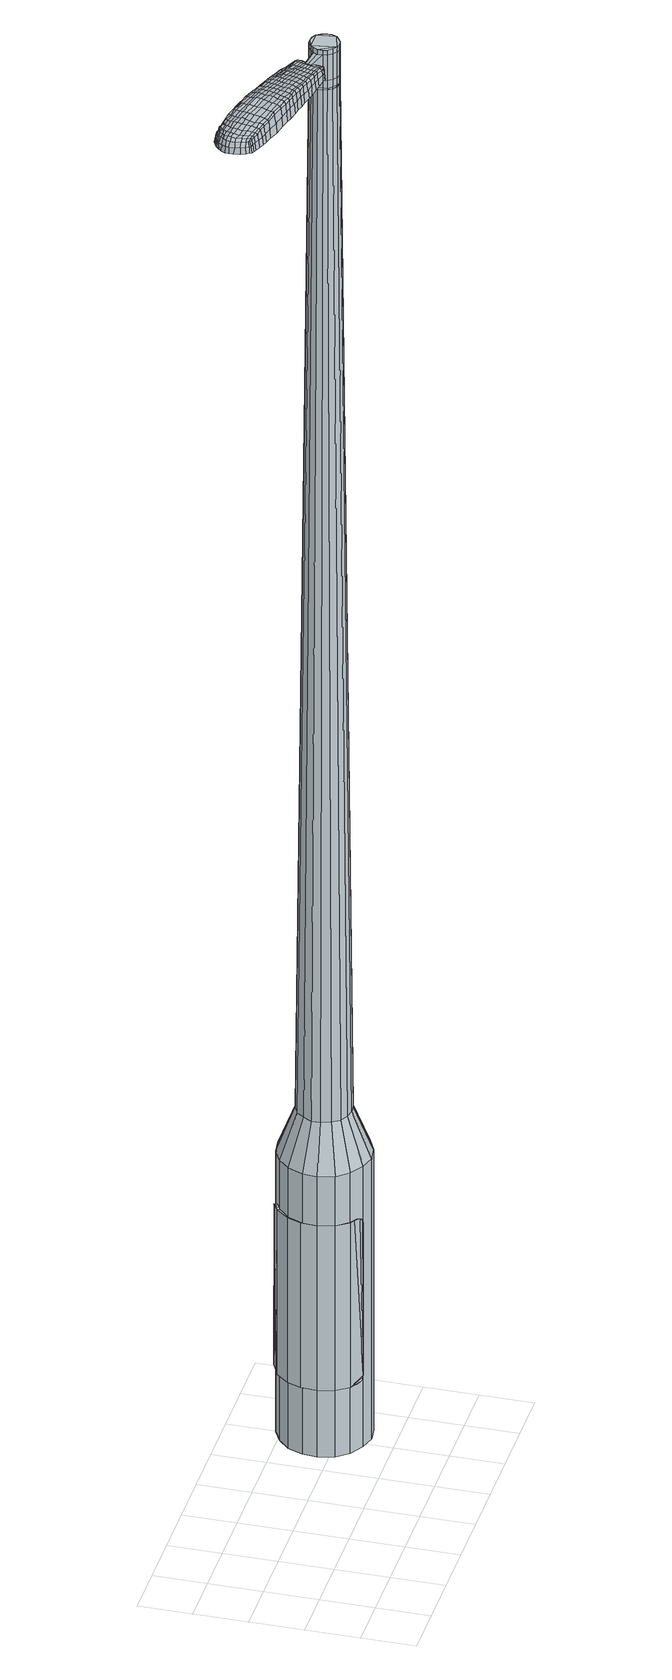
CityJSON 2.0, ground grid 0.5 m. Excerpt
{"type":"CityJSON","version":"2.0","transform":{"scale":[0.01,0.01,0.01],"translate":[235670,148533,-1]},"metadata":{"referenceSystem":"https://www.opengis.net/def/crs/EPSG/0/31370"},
"CityObjects":{
"object1":{"type":"GenericCityObject","attributes":{"cluster":134,"mean_distance_to_centroid":0.165,"new_centroid_x":235672.64,"new_centroid_y":148534.16,"mean_distance_to_camera":7.75,"H1":13.46,"H2":13.16,"Z_final":110.75,"cluster2":-1,"proj_x":235673.6,"proj_y":148529.97,"id_line":62572,"bearing_l":77.05,"distance":4.3,"orientation":"left","G_obj":167.05},"geometry":[{"type":"MultiSurface","lod":"2","boundaries":[[[0,1,2,3]],[[1,4,5,2]],[[4,6,7,5]],[[6,8,9,7]],[[8,10,11,9]],[[10,12,13,11]],[[12,14,15,13]],[[14,16,17,15]],[[16,18,19,17]],[[18,20,21,19]],[[20,22,23,21]],[[22,24,25,23]],[[24,26,27,25]],[[26,28,29,27]],[[28,30,31,29]],[[30,32,33,31]],[[32,34,35,33]],[[34,0,3,35]],[[36,37,38,39]],[[38,40,41,42]],[[41,43,42]],[[42,44,45,46]],[[45,47,46]],[[46,48,49,50]],[[49,51,50]],[[42,46,50,38]],[[50,52,39,38]],[[53,36,39]],[[2,5,7,35]],[[7,9,11,15]],[[11,13,15]],[[15,17,19,23]],[[19,21,23]],[[23,25,27,31]],[[27,29,31]],[[15,23,31,7]],[[31,33,35,7]],[[3,2,35]],[[1,0,54,55]],[[0,34,56,54]],[[34,32,57,56]],[[32,30,58,57]],[[30,28,59,58]],[[28,26,60,59]],[[26,24,61,60]],[[24,22,62,61]],[[22,20,63,62]],[[20,18,64,63]],[[18,16,65,64]],[[16,14,66,65]],[[14,12,67,66]],[[12,10,68,67]],[[10,8,69,68]],[[8,6,70,69]],[[6,4,71,70]],[[4,1,55,71]],[[55,54,72,73]],[[54,56,74,72]],[[56,57,75,74]],[[57,58,76,75]],[[58,59,77,76]],[[59,60,78,77]],[[60,61,79,78]],[[61,62,80,79]],[[62,63,81,80]],[[63,64,82,81]],[[64,65,83,82]],[[65,66,84,83]],[[66,67,85,84]],[[67,68,86,85]],[[68,69,87,86]],[[69,70,88,87]],[[70,71,89,88]],[[71,55,73,89]],[[72,90,91,73]],[[74,92,90,72]],[[93,94,92,74]],[[76,95,94,93]],[[96,97,95,76]],[[98,99,97,96]],[[79,100,99,98]],[[80,101,100,79]],[[102,103,101,80]],[[82,104,103,102]],[[83,105,104,82]],[[106,107,105,83]],[[108,109,107,106]],[[86,110,109,108]],[[87,111,110,86]],[[112,113,111,87]],[[89,114,113,112]],[[73,91,114,89]],[[115,116,117,118]],[[119,115,118,120]],[[121,119,120,122]],[[123,121,122,124]],[[125,123,124,126]],[[127,125,126,128]],[[129,127,128,130]],[[131,129,130,132]],[[133,131,132,134]],[[135,133,134,136]],[[137,135,136,138]],[[139,137,138,140]],[[141,139,140,142]],[[143,141,142,144]],[[145,143,144,146]],[[147,145,146,148]],[[75,93,74]],[[75,76,93]],[[77,96,76]],[[77,78,98,96]],[[78,79,98]],[[81,102,80]],[[81,82,102]],[[84,106,83]],[[84,85,108,106]],[[85,86,108]],[[88,112,87]],[[88,89,112]],[[149,113,114]],[[149,111,113]],[[150,109,110]],[[150,151,107,109]],[[151,105,107]],[[152,103,104]],[[152,101,103]],[[153,99,100]],[[153,154,97,99]],[[154,95,97]],[[155,94,95]],[[155,92,94]],[[39,52,147,156]],[[91,90,157,148]],[[53,39,156,116]],[[90,92,117,157]],[[36,53,116,115]],[[92,155,118,117]],[[37,36,115,119]],[[155,95,120,118]],[[38,37,119,121]],[[95,154,122,120]],[[40,38,121,123]],[[154,153,124,122]],[[41,40,123,125]],[[153,100,126,124]],[[43,41,125,127]],[[100,101,128,126]],[[42,43,127,129]],[[101,152,130,128]],[[44,42,129,131]],[[152,104,132,130]],[[45,44,131,133]],[[104,105,134,132]],[[47,45,133,135]],[[105,151,136,134]],[[46,47,135,137]],[[151,150,138,136]],[[48,46,137,139]],[[150,110,140,138]],[[49,48,139,141]],[[110,111,142,140]],[[51,49,141,143]],[[111,149,144,142]],[[50,51,143,145]],[[149,114,146,144]],[[52,50,145,147]],[[114,91,148,146]],[[147,148,158,159]],[[148,157,160,158]],[[157,117,161,160]],[[117,116,162,161]],[[116,156,163,162]],[[156,147,159,163]],[[164,165,166,167]],[[168,164,167,169]],[[164,168,170,171]],[[165,164,171,172]],[[173,174,175,176]],[[177,173,176,178]],[[173,177,179,180]],[[174,173,180,181]],[[182,183,184,185]],[[186,182,185,187]],[[182,186,188,189]],[[183,182,189,190]],[[191,192,193,194]],[[195,191,194,196]],[[191,195,197,198]],[[192,191,198,199]],[[200,201,202,203]],[[204,200,203,205]],[[200,204,206,207]],[[201,200,207,208]],[[209,210,211,212]],[[213,209,212,214]],[[209,213,215,216]],[[210,209,216,217]],[[218,219,220,221]],[[210,218,221,211]],[[218,210,217,222]],[[219,218,222,223]],[[224,225,226,227]],[[219,224,227,220]],[[224,219,223,228]],[[225,224,228,229]],[[230,168,169,231]],[[225,230,231,226]],[[230,225,229,232]],[[168,230,232,170]],[[233,234,235,236]],[[237,233,236,238]],[[233,237,239,240]],[[234,233,240,241]],[[242,243,244,245]],[[234,242,245,235]],[[242,234,241,246]],[[243,242,246,247]],[[248,249,250,251]],[[243,248,251,244]],[[248,243,247,252]],[[249,248,252,253]],[[254,255,256,257]],[[249,254,257,250]],[[254,249,253,258]],[[255,254,258,259]],[[260,165,172,261]],[[255,260,261,256]],[[260,255,259,262]],[[165,260,262,166]],[[263,264,265,266]],[[267,263,266,268]],[[263,267,269,270]],[[264,263,270,271]],[[272,273,274,275]],[[264,272,275,265]],[[272,264,271,276]],[[273,272,276,277]],[[278,279,280,281]],[[273,278,281,274]],[[278,273,277,282]],[[279,278,282,283]],[[284,177,178,285]],[[279,284,285,280]],[[284,279,283,286]],[[177,284,286,179]],[[287,288,289,290]],[[291,287,290,292]],[[287,291,293,294]],[[288,287,294,295]],[[296,297,298,299]],[[288,296,299,289]],[[296,288,295,300]],[[297,296,300,301]],[[302,303,304,305]],[[297,302,305,298]],[[302,297,301,306]],[[303,302,306,307]],[[308,309,310,311]],[[303,308,311,304]],[[308,303,307,312]],[[309,308,312,313]],[[314,174,181,315]],[[309,314,315,310]],[[314,309,313,316]],[[174,314,316,175]],[[317,203,202,318]],[[319,317,318,320]],[[317,319,321,322]],[[203,317,322,205]],[[323,319,320,324]],[[325,323,324,326]],[[323,325,327,328]],[[319,323,328,321]],[[329,325,326,330]],[[331,329,330,332]],[[329,331,333,334]],[[325,329,334,327]],[[335,331,332,336]],[[337,335,336,338]],[[335,337,339,340]],[[331,335,340,333]],[[341,337,338,342]],[[192,341,342,193]],[[341,192,199,343]],[[337,341,343,339]],[[344,345,190,189]],[[346,344,189,188]],[[344,346,347,348]],[[345,344,348,349]],[[350,351,349,348]],[[352,350,348,347]],[[350,352,353,354]],[[351,350,354,355]],[[356,357,355,354]],[[358,356,354,353]],[[356,358,359,360]],[[357,356,360,361]],[[362,363,361,360]],[[364,362,360,359]],[[362,364,197,195]],[[363,362,195,196]],[[365,366,367,368]],[[267,365,368,269]],[[365,267,268,369]],[[366,365,369,370]],[[371,186,187,372]],[[366,371,372,367]],[[371,366,370,373]],[[186,371,373,188]],[[374,375,376,377]],[[213,374,377,215]],[[374,213,214,378]],[[375,374,378,379]],[[380,381,382,383]],[[375,380,383,376]],[[380,375,379,384]],[[381,380,384,385]],[[386,183,190,387]],[[381,386,387,382]],[[386,381,385,388]],[[183,386,388,184]],[[389,390,391,392]],[[171,389,392,172]],[[389,171,170,393]],[[390,389,393,394]],[[395,396,397,398]],[[390,395,398,391]],[[395,390,394,399]],[[396,395,399,400]],[[401,194,193,402]],[[396,401,402,397]],[[401,396,400,403]],[[194,401,403,196]],[[404,405,406,407]],[[176,404,407,178]],[[404,176,175,408]],[[405,404,408,409]],[[410,198,197,411]],[[405,410,411,406]],[[410,405,409,412]],[[198,410,412,199]],[[413,414,415,416]],[[291,413,416,293]],[[413,291,292,417]],[[414,413,417,418]],[[419,204,205,420]],[[414,419,420,415]],[[419,414,418,421]],[[204,419,421,206]],[[422,423,424,425]],[[237,422,425,239]],[[422,237,238,426]],[[423,422,426,427]],[[428,429,430,431]],[[423,428,431,424]],[[428,423,427,432]],[[429,428,432,433]],[[434,201,208,435]],[[429,434,435,430]],[[434,429,433,436]],[[201,434,436,202]],[[437,438,427,426]],[[236,437,426,238]],[[437,236,235,439]],[[438,437,439,440]],[[441,442,433,432]],[[438,441,432,427]],[[441,438,440,443]],[[442,441,443,444]],[[445,318,202,436]],[[442,445,436,433]],[[445,442,444,446]],[[318,445,446,320]],[[447,448,449,450]],[[294,447,450,295]],[[447,294,293,416]],[[448,447,416,415]],[[451,322,321,452]],[[448,451,452,449]],[[451,448,415,420]],[[322,451,420,205]],[[453,454,440,439]],[[245,453,439,235]],[[453,245,244,455]],[[454,453,455,456]],[[457,458,444,443]],[[454,457,443,440]],[[457,454,456,459]],[[458,457,459,460]],[[461,324,320,446]],[[458,461,446,444]],[[461,458,460,462]],[[324,461,462,326]],[[463,464,465,466]],[[300,463,466,301]],[[463,300,295,450]],[[464,463,450,449]],[[467,328,327,468]],[[464,467,468,465]],[[467,464,449,452]],[[328,467,452,321]],[[469,470,456,455]],[[251,469,455,244]],[[469,251,250,471]],[[470,469,471,472]],[[473,474,460,459]],[[470,473,459,456]],[[473,470,472,475]],[[474,473,475,476]],[[477,330,326,462]],[[474,477,462,460]],[[477,474,476,478]],[[330,477,478,332]],[[479,480,481,482]],[[306,479,482,307]],[[479,306,301,466]],[[480,479,466,465]],[[483,334,333,484]],[[480,483,484,481]],[[483,480,465,468]],[[334,483,468,327]],[[485,486,472,471]],[[257,485,471,250]],[[485,257,256,487]],[[486,485,487,488]],[[489,490,476,475]],[[486,489,475,472]],[[489,486,488,491]],[[490,489,491,492]],[[493,336,332,478]],[[490,493,478,476]],[[493,490,492,494]],[[336,493,494,338]],[[495,496,497,498]],[[312,495,498,313]],[[495,312,307,482]],[[496,495,482,481]],[[499,340,339,500]],[[496,499,500,497]],[[499,496,481,484]],[[340,499,484,333]],[[501,502,488,487]],[[261,501,487,256]],[[501,261,172,392]],[[502,501,392,391]],[[503,504,492,491]],[[502,503,491,488]],[[503,502,391,398]],[[504,503,398,397]],[[505,342,338,494]],[[504,505,494,492]],[[505,504,397,402]],[[342,505,402,193]],[[506,507,409,408]],[[316,506,408,175]],[[506,316,313,498]],[[507,506,498,497]],[[508,343,199,412]],[[507,508,412,409]],[[508,507,497,500]],[[343,508,500,339]],[[509,510,370,369]],[[266,509,369,268]],[[509,266,265,511]],[[510,509,511,512]],[[513,346,188,373]],[[510,513,373,370]],[[513,510,512,514]],[[346,513,514,347]],[[515,516,517,518]],[[216,515,518,217]],[[515,216,215,377]],[[516,515,377,376]],[[519,520,521,522]],[[516,519,522,517]],[[519,516,376,383]],[[520,519,383,382]],[[523,345,349,524]],[[520,523,524,521]],[[523,520,382,387]],[[345,523,387,190]],[[525,526,512,511]],[[275,525,511,265]],[[525,275,274,527]],[[526,525,527,528]],[[529,352,347,514]],[[526,529,514,512]],[[529,526,528,530]],[[352,529,530,353]],[[531,532,533,534]],[[222,531,534,223]],[[531,222,217,518]],[[532,531,518,517]],[[535,536,537,538]],[[532,535,538,533]],[[535,532,517,522]],[[536,535,522,521]],[[539,351,355,540]],[[536,539,540,537]],[[539,536,521,524]],[[351,539,524,349]],[[541,542,528,527]],[[281,541,527,274]],[[541,281,280,543]],[[542,541,543,544]],[[545,358,353,530]],[[542,545,530,528]],[[545,542,544,546]],[[358,545,546,359]],[[547,548,549,550]],[[228,547,550,229]],[[547,228,223,534]],[[548,547,534,533]],[[551,552,553,554]],[[548,551,554,549]],[[551,548,533,538]],[[552,551,538,537]],[[555,357,361,556]],[[552,555,556,553]],[[555,552,537,540]],[[357,555,540,355]],[[557,558,544,543]],[[285,557,543,280]],[[557,285,178,407]],[[558,557,407,406]],[[559,364,359,546]],[[558,559,546,544]],[[559,558,406,411]],[[364,559,411,197]],[[560,561,394,393]],[[232,560,393,170]],[[560,232,229,550]],[[561,560,550,549]],[[562,563,400,399]],[[561,562,399,394]],[[562,561,549,554]],[[563,562,554,553]],[[564,363,196,403]],[[563,564,403,400]],[[564,563,553,556]],[[363,564,556,361]],[[565,566,567,568]],[[568,567,569,570]],[[571,569,567,572]],[[572,567,566,573]],[[574,575,576,577]],[[577,576,578,579]],[[580,578,576,581]],[[581,576,575,582]],[[583,584,585,586]],[[586,585,587,588]],[[589,587,585,590]],[[590,585,584,591]],[[592,593,594,595]],[[595,594,596,597]],[[598,596,594,599]],[[599,594,593,600]],[[601,602,603,604]],[[604,603,605,606]],[[607,605,603,608]],[[608,603,602,609]],[[610,611,612,613]],[[613,612,614,615]],[[616,614,612,617]],[[617,612,611,618]],[[619,620,621,622]],[[622,621,611,610]],[[618,611,621,623]],[[623,621,620,624]],[[625,626,627,628]],[[628,627,620,619]],[[624,620,627,629]],[[629,627,626,630]],[[570,569,631,632]],[[632,631,626,625]],[[630,626,631,633]],[[633,631,569,571]],[[634,635,636,637]],[[637,636,638,639]],[[640,638,636,641]],[[641,636,635,642]],[[643,644,645,646]],[[646,645,635,634]],[[642,635,645,647]],[[647,645,644,648]],[[649,650,651,652]],[[652,651,644,643]],[[648,644,651,653]],[[653,651,650,654]],[[655,656,657,658]],[[658,657,650,649]],[[654,650,657,659]],[[659,657,656,660]],[[573,566,661,662]],[[662,661,656,655]],[[660,656,661,663]],[[663,661,566,565]],[[664,665,666,667]],[[667,666,668,669]],[[670,668,666,671]],[[671,666,665,672]],[[673,674,675,676]],[[676,675,665,664]],[[672,665,675,677]],[[677,675,674,678]],[[679,680,681,682]],[[682,681,674,673]],[[678,674,681,683]],[[683,681,680,684]],[[579,578,685,686]],[[686,685,680,679]],[[684,680,685,687]],[[687,685,578,580]],[[688,689,690,691]],[[691,690,692,693]],[[694,692,690,695]],[[695,690,689,696]],[[697,698,699,700]],[[700,699,689,688]],[[696,689,699,701]],[[701,699,698,702]],[[703,704,705,706]],[[706,705,698,697]],[[702,698,705,707]],[[707,705,704,708]],[[709,710,711,712]],[[712,711,704,703]],[[708,704,711,713]],[[713,711,710,714]],[[582,575,715,716]],[[716,715,710,709]],[[714,710,715,717]],[[717,715,575,574]],[[601,604,718,719]],[[719,718,720,721]],[[722,720,718,723]],[[723,718,604,606]],[[721,720,724,725]],[[725,724,726,727]],[[728,726,724,729]],[[729,724,720,722]],[[727,726,730,731]],[[731,730,732,733]],[[734,732,730,735]],[[735,730,726,728]],[[733,732,736,737]],[[737,736,738,739]],[[740,738,736,741]],[[741,736,732,734]],[[739,738,742,743]],[[743,742,593,592]],[[600,593,742,744]],[[744,742,738,740]],[[591,745,746,590]],[[590,746,747,589]],[[748,747,746,749]],[[749,746,745,750]],[[750,751,752,749]],[[749,752,753,748]],[[754,753,752,755]],[[755,752,751,756]],[[756,757,758,755]],[[755,758,759,754]],[[760,759,758,761]],[[761,758,757,762]],[[762,763,764,761]],[[761,764,765,760]],[[598,765,764,596]],[[596,764,763,597]],[[766,767,768,769]],[[769,768,668,670]],[[669,668,768,770]],[[770,768,767,771]],[[588,587,772,773]],[[773,772,767,766]],[[771,767,772,774]],[[774,772,587,589]],[[775,776,777,778]],[[778,777,614,616]],[[615,614,777,779]],[[779,777,776,780]],[[781,782,783,784]],[[784,783,776,775]],[[780,776,783,785]],[[785,783,782,786]],[[591,584,787,788]],[[788,787,782,781]],[[786,782,787,789]],[[789,787,584,583]],[[790,791,792,793]],[[793,792,572,573]],[[571,572,792,794]],[[794,792,791,795]],[[796,797,798,799]],[[799,798,791,790]],[[795,791,798,800]],[[800,798,797,801]],[[592,595,802,803]],[[803,802,797,796]],[[801,797,802,804]],[[804,802,595,597]],[[805,806,807,808]],[[808,807,577,579]],[[574,577,807,809]],[[809,807,806,810]],[[598,599,811,812]],[[812,811,806,805]],[[810,806,811,813]],[[813,811,599,600]],[[814,815,816,817]],[[817,816,692,694]],[[693,692,816,818]],[[818,816,815,819]],[[606,605,820,821]],[[821,820,815,814]],[[819,815,820,822]],[[822,820,605,607]],[[823,824,825,826]],[[826,825,638,640]],[[639,638,825,827]],[[827,825,824,828]],[[829,830,831,832]],[[832,831,824,823]],[[828,824,831,833]],[[833,831,830,834]],[[609,602,835,836]],[[836,835,830,829]],[[834,830,835,837]],[[837,835,602,601]],[[828,838,839,827]],[[827,839,637,639]],[[634,637,839,840]],[[839,838,840]],[[834,841,842,833]],[[833,842,838,828]],[[840,838,842,843]],[[843,842,841,844]],[[601,719,845,837]],[[837,845,841,834]],[[844,841,845,846]],[[846,845,719,721]],[[847,848,849,850]],[[850,849,695,696]],[[694,695,849,817]],[[817,849,848,814]],[[722,723,851,852]],[[852,851,848,847]],[[814,848,851,821]],[[821,851,723,606]],[[840,853,646,634]],[[643,646,853,854]],[[844,855,856,843]],[[843,856,853,840]],[[854,853,856,857]],[[857,856,855,858]],[[721,725,859,846]],[[846,859,855,844]],[[858,855,859,860]],[[860,859,725,727]],[[861,862,863,864]],[[864,863,701,702]],[[696,701,863,850]],[[850,863,862,847]],[[728,729,865,866]],[[866,865,862,861]],[[847,862,865,852]],[[852,865,729,722]],[[867,868,854]],[[854,868,652,643]],[[649,652,868,869]],[[869,868,867,870]],[[858,871,872,857]],[[857,872,867,854]],[[870,867,872,873]],[[873,872,871,874]],[[727,731,875,860]],[[860,875,871,858]],[[874,871,875,876]],[[876,875,731,733]],[[877,878,879,880]],[[880,879,707,708]],[[702,707,879,864]],[[864,879,878,861]],[[734,735,881,882]],[[882,881,878,877]],[[861,878,881,866]],[[866,881,735,728]],[[870,883,884,869]],[[869,884,658,649]],[[655,658,884,885]],[[885,884,883,886]],[[874,887,888,873]],[[873,888,883,870]],[[886,883,888,889]],[[889,888,887,890]],[[733,737,891,876]],[[876,891,887,874]],[[890,887,891,892]],[[892,891,737,739]],[[893,894,895,896]],[[896,895,713,714]],[[708,713,895,880]],[[880,895,894,877]],[[740,741,897,898]],[[898,897,894,893]],[[877,894,897,882]],[[882,897,741,734]],[[886,899,900,885]],[[885,900,662,655]],[[573,662,900,793]],[[793,900,899,790]],[[890,901,902,889]],[[889,902,899,886]],[[790,899,902,799]],[[799,902,901,796]],[[739,743,903,892]],[[892,903,901,890]],[[796,901,903,803]],[[803,903,743,592]],[[810,904,905,809]],[[809,905,717,574]],[[714,717,905,896]],[[896,905,904,893]],[[600,744,906,813]],[[813,906,904,810]],[[893,904,906,898]],[[898,906,744,740]],[[771,907,908,770]],[[770,908,667,669]],[[664,667,908,909]],[[909,908,907,910]],[[589,747,911,774]],[[774,911,907,771]],[[910,907,911,912]],[[912,911,747,748]],[[913,914,915,916]],[[916,915,617,618]],[[616,617,915,778]],[[778,915,914,775]],[[917,918,919,920]],[[920,919,914,913]],[[775,914,919,784]],[[784,919,918,781]],[[750,745,921,922]],[[922,921,918,917]],[[781,918,921,788]],[[788,921,745,591]],[[910,923,924,909]],[[909,924,676,664]],[[673,676,924,925]],[[925,924,923,926]],[[748,753,927,912]],[[912,927,923,910]],[[926,923,927,928]],[[928,927,753,754]],[[929,930,931,932]],[[932,931,623,624]],[[618,623,931,916]],[[916,931,930,913]],[[933,934,935,936]],[[936,935,930,929]],[[913,930,935,920]],[[920,935,934,917]],[[756,751,937,938]],[[938,937,934,933]],[[917,934,937,922]],[[922,937,751,750]],[[926,939,940,925]],[[925,940,682,673]],[[679,682,940,941]],[[941,940,939,942]],[[754,759,943,928]],[[928,943,939,926]],[[942,939,943,944]],[[944,943,759,760]],[[945,946,947,948]],[[948,947,629,630]],[[624,629,947,932]],[[932,947,946,929]],[[949,950,951,952]],[[952,951,946,945]],[[929,946,951,936]],[[936,951,950,933]],[[762,757,953,954]],[[954,953,950,949]],[[933,950,953,938]],[[938,953,757,756]],[[942,955,956,941]],[[941,956,686,679]],[[579,686,956,808]],[[808,956,955,805]],[[760,765,957,944]],[[944,957,955,942]],[[805,955,957,812]],[[812,957,765,598]],[[795,958,959,794]],[[794,959,633,571]],[[630,633,959,948]],[[948,959,958,945]],[[801,960,961,800]],[[800,961,958,795]],[[945,958,961,952]],[[952,961,960,949]],[[597,763,962,804]],[[804,962,960,801]],[[949,960,962,954]],[[954,962,763,762]],[[565,568,167,166]],[[568,570,169,167]],[[580,581,180,179]],[[581,582,181,180]],[[583,586,185,184]],[[586,588,187,185]],[[607,608,207,206]],[[608,609,208,207]],[[610,613,212,211]],[[613,615,214,212]],[[619,622,221,220]],[[622,610,211,221]],[[625,628,227,226]],[[628,619,220,227]],[[570,632,231,169]],[[632,625,226,231]],[[640,641,240,239]],[[641,642,241,240]],[[642,647,246,241]],[[647,648,247,246]],[[648,653,252,247]],[[653,654,253,252]],[[654,659,258,253]],[[659,660,259,258]],[[660,663,262,259]],[[663,565,166,262]],[[670,671,270,269]],[[671,672,271,270]],[[672,677,276,271]],[[677,678,277,276]],[[678,683,282,277]],[[683,684,283,282]],[[684,687,286,283]],[[687,580,179,286]],[[688,691,290,289]],[[691,693,292,290]],[[697,700,299,298]],[[700,688,289,299]],[[703,706,305,304]],[[706,697,298,305]],[[709,712,311,310]],[[712,703,304,311]],[[582,716,315,181]],[[716,709,310,315]],[[766,769,368,367]],[[769,670,269,368]],[[588,773,372,187]],[[773,766,367,372]],[[615,779,378,214]],[[779,780,379,378]],[[780,785,384,379]],[[785,786,385,384]],[[786,789,388,385]],[[789,583,184,388]],[[693,818,417,292]],[[818,819,418,417]],[[819,822,421,418]],[[822,607,206,421]],[[823,826,425,424]],[[826,640,239,425]],[[829,832,431,430]],[[832,823,424,431]],[[609,836,435,208]],[[836,829,430,435]],[[963,964,965,966]],[[967,968,966,965]],[[969,970,971,972]],[[973,974,975,976]],[[964,977,978,965]],[[979,967,965,978]],[[980,969,972,981]],[[982,983,974,973]],[[977,984,985,978]],[[985,986,979,978]],[[987,980,981,988]],[[989,983,982,990]],[[984,991,992,985]],[[992,993,986,985]],[[994,987,988,995]],[[996,989,990,997]],[[998,999,1000,1001]],[[1002,1003,999,998]],[[1002,1004,1005,1003]],[[1004,1006,1007,1005]],[[1008,1009,1010,1011]],[[1012,1013,1009,1008]],[[1014,1015,1013,1012]],[[1016,1017,1015,1014]],[[1011,1000,999,1008]],[[1008,999,1003,1012]],[[1003,1005,1014,1012]],[[1005,1007,1016,1014]],[[972,971,968,967]],[[981,972,967,979]],[[986,988,981,979]],[[993,995,988,986]],[[973,976,970,969]],[[982,973,969,980]],[[990,982,980,987]],[[997,990,987,994]],[[974,998,1001,975]],[[983,1002,998,974]],[[1004,1002,983,989]],[[1006,1004,989,996]],[[1018,1019,1020,1021]],[[1020,1022,1023,1024]],[[1020,1024,1025,1026]],[[1020,1026,1021]],[[1027,1018,1021,1028]],[[1029,1028,1021,1030]],[[1031,1030,1021]],[[1032,1020,1019,1033]],[[1034,1032,1033,1035]],[[1036,1034,1035,1037]],[[1038,1036,1037,1039]],[[1040,1038,1039,1041]],[[1041,1042,1043,1044]],[[1041,1044,1045,1046]],[[1041,1046,1047,1048]],[[1047,1049,1050,1051]],[[1047,1051,1052,1053]],[[1047,1053,1048]],[[1041,1048,1040]],[[1054,1055,1019,1018]],[[1056,1057,1022,1020]],[[1058,1059,1031,1021]],[[1055,1060,1033,1019]],[[1061,1056,1020,1032]],[[1060,1062,1035,1033]],[[1063,1061,1032,1034]],[[1062,1064,1037,1035]],[[1065,1063,1034,1036]],[[1064,1066,1039,1037]],[[1067,1065,1036,1038]],[[1066,1068,1041,1039]],[[1069,1067,1038,1040]],[[1068,1070,1042,1041]],[[1071,1072,1049,1047]],[[1073,1069,1040,1048]],[[1043,1042,1070,1074]],[[1044,1043,1074,1075]],[[1045,1044,1075,1076]],[[1046,1045,1076,1077]],[[1047,1046,1077,1071]],[[1078,1054,1018,1027]],[[1079,1078,1027,1028]],[[1080,1079,1028,1029]],[[1081,1080,1029,1030]],[[1059,1081,1030,1031]],[[1023,1022,1057,1082]],[[1050,1049,1072,1083]],[[1024,1023,1082,1084]],[[1025,1024,1084,1085]],[[1026,1025,1085,1086]],[[1021,1026,1086,1058]],[[1051,1050,1083,1087]],[[1052,1051,1087,1088]],[[1053,1052,1088,1089]],[[1048,1053,1089,1073]]]}]}
},
"vertices":[
[221,124,384],[227,138,384],[227,138,96],[221,124,96],[237,148,384],[237,148,96],[250,155,384],[250,155,96],[264,157,384],[264,157,96],[279,154,384],[279,154,96],[291,146,384],[291,146,96],[300,134,384],[300,134,96],[304,120,384],[304,120,96],[303,105,384],[303,105,96],[298,92,384],[298,92,96],[288,81,384],[288,81,96],[274,74,384],[274,74,96],[260,72,384],[260,72,96],[246,76,384],[246,76,96],[233,84,384],[233,84,96],[224,95,384],[224,95,96],[220,110,384],[220,110,96],[250,109,1524],[253,105,1524],[257,102,1524],[249,118,1524],[261,101,1524],[266,102,1524],[273,107,1524],[270,104,1524],[275,112,1524],[275,116,1524],[271,125,1524],[274,121,1524],[267,127,1524],[263,128,1524],[254,125,1524],[258,128,1524],[251,122,1524],[249,113,1524],[237,120,429],[241,128,429],[237,112,429],[240,103,429],[245,96,429],[252,92,429],[261,90,429],[269,91,429],[277,95,429],[283,101,429],[287,109,429],[287,118,429],[284,126,429],[279,133,429],[272,138,429],[263,140,429],[255,139,429],[247,135,429],[249,118,1483],[251,122,1483],[249,113,1483],[250,109,1483],[253,105,1483],[257,102,1483],[261,101,1483],[266,102,1483],[270,104,1483],[273,107,1483],[275,112,1483],[275,116,1483],[274,121,1483],[271,125,1483],[267,127,1483],[263,128,1483],[258,128,1483],[254,125,1483],[249,118,1485],[251,122,1485],[249,113,1485],[251,109,1483],[251,109,1485],[253,105,1485],[257,103,1483],[257,103,1485],[261,102,1483],[261,102,1485],[266,102,1485],[270,104,1485],[273,108,1483],[273,108,1485],[275,112,1485],[275,116,1485],[273,121,1483],[273,121,1485],[271,124,1483],[271,124,1485],[267,127,1485],[263,128,1485],[258,127,1483],[258,127,1485],[254,125,1485],[250,109,1519],[249,113,1519],[249,113,1493],[250,109,1493],[253,105,1519],[253,105,1493],[257,102,1519],[257,102,1493],[261,101,1519],[261,101,1493],[266,102,1519],[266,102,1493],[270,104,1519],[270,104,1493],[273,107,1519],[273,107,1493],[275,112,1519],[275,112,1493],[275,116,1519],[275,116,1493],[274,121,1519],[274,121,1493],[271,125,1519],[271,125,1493],[267,127,1519],[267,127,1493],[263,128,1519],[263,128,1493],[258,128,1519],[258,128,1493],[254,125,1519],[254,125,1493],[251,122,1519],[251,122,1493],[258,128,1485],[271,125,1485],[274,121,1485],[273,107,1485],[261,101,1485],[257,102,1485],[250,109,1485],[249,118,1519],[249,118,1493],[231,125,1513],[231,125,1518],[231,122,1513],[230,119,1513],[230,119,1518],[231,122,1518],[163,158,1519],[170,156,1518],[169,157,1509],[162,159,1510],[155,160,1519],[154,162,1510],[155,158,1526],[164,156,1525],[170,154,1525],[154,120,1519],[161,119,1518],[162,120,1525],[155,121,1525],[146,122,1519],[147,123,1526],[144,121,1510],[152,119,1510],[159,118,1509],[86,154,1519],[87,157,1519],[86,157,1513],[86,154,1513],[87,149,1519],[86,150,1513],[88,149,1524],[88,153,1524],[89,157,1524],[159,137,1530],[166,135,1529],[167,139,1529],[159,140,1530],[150,139,1531],[151,142,1531],[149,135,1530],[158,133,1530],[165,132,1529],[237,119,1512],[238,122,1512],[237,122,1517],[236,120,1517],[237,116,1512],[236,117,1517],[236,116,1506],[237,119,1506],[237,122,1506],[105,170,1519],[108,169,1519],[108,171,1512],[104,171,1512],[102,169,1518],[102,171,1512],[103,169,1522],[105,168,1523],[108,168,1524],[113,169,1519],[119,168,1519],[118,169,1512],[112,170,1512],[113,167,1524],[119,166,1525],[124,167,1519],[132,165,1519],[131,167,1511],[124,168,1511],[125,165,1526],[132,164,1526],[143,163,1519],[142,164,1510],[144,161,1526],[234,137,1513],[227,139,1513],[227,138,1518],[234,136,1517],[239,135,1512],[238,135,1516],[239,136,1506],[233,138,1507],[226,140,1507],[219,141,1514],[212,143,1515],[213,142,1520],[220,140,1519],[219,143,1507],[211,145,1507],[205,145,1515],[198,148,1516],[198,146,1522],[205,144,1521],[204,147,1508],[197,149,1508],[191,150,1517],[184,152,1517],[184,150,1524],[191,148,1523],[190,151,1508],[183,153,1509],[177,154,1518],[177,152,1524],[176,156,1509],[96,135,1519],[99,134,1519],[100,135,1524],[97,136,1523],[94,136,1518],[95,137,1522],[93,135,1512],[95,134,1512],[98,133,1512],[104,132,1519],[109,130,1519],[110,132,1525],[105,133,1524],[103,131,1512],[108,129,1512],[115,129,1519],[123,127,1519],[124,128,1526],[116,130,1526],[114,128,1511],[121,126,1511],[134,124,1519],[135,126,1526],[132,123,1510],[227,107,1513],[219,109,1513],[218,108,1507],[226,107,1507],[232,107,1512],[231,106,1506],[232,108,1516],[228,108,1517],[220,110,1518],[212,110,1514],[205,111,1515],[203,110,1507],[211,109,1507],[213,111,1519],[206,112,1520],[197,112,1515],[190,114,1516],[188,113,1508],[196,111,1508],[198,114,1521],[191,115,1522],[183,115,1517],[175,116,1517],[174,115,1509],[181,114,1508],[184,116,1523],[177,117,1524],[168,117,1518],[167,116,1509],[169,119,1524],[231,121,1519],[232,123,1519],[224,122,1520],[224,125,1520],[223,120,1520],[230,118,1519],[216,124,1522],[217,127,1522],[209,126,1523],[210,128,1523],[208,123,1523],[216,121,1521],[202,127,1524],[203,130,1524],[195,129,1525],[195,132,1525],[194,126,1525],[201,124,1524],[187,131,1526],[188,133,1526],[180,132,1527],[181,135,1527],[179,129,1527],[187,127,1526],[173,134,1528],[174,137,1528],[172,130,1528],[91,153,1527],[92,156,1527],[91,149,1526],[95,147,1527],[95,152,1528],[96,155,1528],[102,150,1529],[102,154,1529],[101,146,1528],[108,144,1530],[109,148,1530],[110,152,1530],[116,147,1531],[117,150,1531],[115,143,1530],[124,141,1531],[125,145,1531],[126,148,1531],[137,142,1531],[138,145,1531],[137,138,1531],[92,137,1518],[90,140,1519],[89,139,1513],[91,137,1513],[94,138,1523],[92,140,1523],[88,144,1519],[87,144,1513],[90,144,1524],[100,169,1518],[98,168,1518],[99,167,1523],[101,168,1523],[100,170,1513],[97,169,1513],[94,166,1519],[91,164,1519],[93,163,1524],[96,165,1523],[94,167,1513],[91,164,1513],[89,161,1519],[91,160,1524],[88,161,1513],[163,154,1528],[163,152,1528],[170,151,1528],[170,152,1527],[155,157,1528],[154,155,1529],[162,150,1529],[161,147,1530],[168,145,1529],[169,148,1528],[153,152,1529],[152,149,1530],[160,144,1530],[167,142,1529],[151,146,1531],[156,123,1528],[156,125,1529],[148,127,1529],[147,124,1528],[163,121,1527],[163,124,1528],[157,129,1529],[148,131,1530],[164,128,1528],[235,108,1512],[235,109,1512],[234,110,1517],[234,108,1517],[234,107,1506],[234,109,1506],[236,113,1512],[235,113,1517],[235,112,1506],[241,134,1512],[240,132,1512],[240,133,1506],[240,135,1506],[239,133,1517],[239,132,1517],[240,130,1512],[239,127,1512],[238,128,1506],[239,130,1506],[239,129,1517],[238,127,1517],[239,124,1512],[238,125,1506],[237,124,1517],[234,134,1519],[234,133,1519],[227,136,1520],[227,135,1520],[233,131,1519],[233,128,1519],[226,133,1520],[225,130,1520],[232,126,1519],[225,127,1520],[228,110,1519],[229,111,1519],[221,113,1520],[221,111,1520],[229,115,1519],[222,116,1520],[220,138,1521],[219,137,1521],[213,141,1522],[212,139,1522],[219,135,1521],[218,132,1521],[212,136,1522],[211,134,1523],[218,129,1522],[210,131,1523],[214,112,1521],[214,114,1521],[207,116,1522],[206,114,1522],[215,117,1521],[208,119,1522],[205,143,1523],[205,141,1523],[198,145,1524],[198,143,1524],[204,138,1523],[204,136,1524],[197,140,1525],[197,137,1525],[203,133,1524],[196,135,1525],[199,115,1523],[199,117,1523],[192,118,1524],[192,116,1524],[200,120,1524],[193,122,1525],[191,147,1525],[191,145,1525],[184,148,1526],[184,147,1526],[190,142,1526],[190,139,1526],[183,144,1527],[182,141,1527],[189,136,1526],[182,138,1527],[184,118,1525],[185,120,1525],[178,121,1526],[177,119,1526],[186,123,1526],[179,125,1527],[177,150,1527],[177,149,1527],[176,146,1527],[175,143,1528],[174,140,1528],[170,120,1527],[171,122,1527],[171,126,1528],[96,137,1525],[94,140,1525],[99,136,1526],[98,139,1526],[92,144,1526],[96,143,1527],[103,167,1525],[101,166,1525],[105,166,1526],[107,167,1525],[98,165,1525],[96,162,1526],[100,162,1527],[102,164,1526],[93,160,1526],[98,159,1527],[104,135,1526],[103,137,1527],[110,133,1527],[109,135,1528],[102,141,1528],[109,140,1529],[112,166,1526],[110,165,1527],[116,164,1528],[118,165,1527],[108,163,1527],[106,160,1528],[112,159,1529],[114,162,1528],[104,157,1528],[111,156,1530],[116,131,1528],[116,134,1529],[124,129,1528],[124,132,1529],[115,138,1529],[124,136,1530],[124,164,1528],[123,162,1528],[131,161,1529],[132,162,1528],[121,160,1529],[119,157,1530],[128,155,1530],[129,158,1530],[118,154,1530],[127,152,1531],[136,127,1529],[136,129,1529],[136,133,1530],[143,159,1528],[143,158,1529],[141,155,1530],[140,152,1530],[139,149,1531],[168,156,1509],[169,154,1518],[162,156,1518],[161,157,1509],[154,158,1519],[153,160,1510],[155,156,1525],[163,154,1525],[170,152,1525],[163,122,1525],[161,121,1518],[154,122,1518],[156,123,1525],[146,124,1519],[147,125,1525],[144,123,1510],[153,121,1509],[160,120,1509],[89,157,1513],[89,156,1519],[89,153,1519],[88,153,1513],[89,150,1519],[88,150,1513],[90,149,1524],[90,153,1524],[91,156,1524],[166,139,1528],[165,136,1528],[158,137,1529],[159,140,1529],[150,139,1529],[150,142,1529],[149,136,1529],[158,134,1529],[165,132,1528],[235,122,1516],[236,122,1512],[235,120,1512],[234,120,1516],[234,117,1512],[234,117,1516],[234,117,1506],[234,120,1506],[235,123,1506],[107,169,1512],[108,167,1519],[105,168,1518],[104,169,1512],[103,168,1518],[102,169,1512],[103,167,1522],[105,166,1523],[108,166,1523],[117,167,1512],[118,166,1519],[113,167,1519],[112,168,1512],[113,165,1524],[119,164,1525],[131,165,1511],[132,163,1519],[124,165,1519],[123,167,1511],[124,163,1525],[132,162,1526],[143,161,1519],[142,162,1510],[143,159,1526],[226,136,1518],[226,137,1513],[233,135,1513],[233,134,1517],[238,133,1512],[237,133,1515],[237,135,1506],[232,136,1506],[225,139,1507],[212,140,1520],[212,141,1514],[219,139,1514],[219,138,1519],[218,141,1507],[211,143,1507],[198,144,1522],[197,146,1516],[204,144,1515],[205,142,1521],[204,145,1508],[196,147,1508],[184,148,1523],[183,150,1517],[190,148,1516],[191,146,1522],[189,149,1508],[182,152,1508],[176,152,1517],[177,150,1524],[175,154,1509],[101,137,1523],[100,136,1519],[97,137,1518],[98,138,1523],[95,138,1518],[96,138,1522],[94,137,1512],[96,136,1512],[99,134,1512],[111,133,1525],[110,132,1519],[105,134,1519],[105,135,1524],[103,133,1512],[109,131,1512],[124,130,1526],[123,129,1519],[116,131,1519],[117,132,1525],[114,130,1511],[122,128,1511],[134,126,1519],[136,127,1526],[133,125,1510],[218,110,1507],[220,111,1513],[227,109,1513],[226,109,1506],[232,109,1512],[231,108,1506],[231,110,1515],[228,110,1517],[221,112,1518],[203,112,1507],[205,113,1514],[212,112,1514],[211,111,1507],[213,113,1519],[206,114,1520],[189,115,1508],[190,116,1516],[197,114,1515],[196,113,1508],[198,116,1521],[191,117,1522],[174,117,1508],[176,118,1517],[183,117,1516],[181,116,1508],[184,118,1522],[177,119,1523],[168,119,1517],[167,118,1509],[170,121,1524],[230,121,1518],[231,123,1518],[223,123,1519],[224,125,1519],[222,120,1519],[229,118,1518],[216,124,1520],[216,127,1520],[209,126,1521],[209,128,1521],[208,123,1521],[215,121,1520],[201,128,1523],[202,130,1523],[194,129,1524],[195,132,1524],[193,126,1524],[201,124,1523],[187,131,1525],[188,134,1525],[180,132,1526],[180,135,1526],[179,129,1526],[186,128,1525],[173,134,1527],[173,137,1527],[172,131,1527],[93,156,1526],[92,152,1526],[92,149,1525],[96,148,1526],[96,152,1526],[97,155,1526],[103,153,1528],[102,150,1528],[102,146,1527],[109,145,1528],[109,148,1529],[110,152,1529],[117,150,1530],[116,147,1530],[116,143,1529],[124,141,1530],[125,145,1530],[126,148,1530],[138,145,1530],[137,142,1530],[137,138,1530],[91,140,1513],[92,141,1518],[94,139,1518],[93,138,1512],[95,139,1523],[94,141,1523],[90,145,1519],[89,145,1513],[92,145,1523],[100,165,1523],[99,166,1518],[101,167,1518],[102,166,1523],[100,168,1512],[98,167,1512],[94,162,1523],[93,162,1519],[96,164,1519],[97,164,1523],[95,165,1513],[92,163,1513],[91,159,1519],[92,159,1524],[90,160,1513],[169,150,1527],[162,152,1527],[163,153,1527],[170,151,1526],[155,155,1527],[154,154,1528],[168,145,1528],[161,146,1528],[162,149,1528],[168,148,1527],[153,152,1528],[152,149,1529],[160,143,1529],[167,142,1528],[151,146,1529],[148,127,1528],[156,126,1527],[156,124,1527],[148,126,1527],[163,123,1526],[163,124,1527],[157,130,1528],[148,131,1528],[164,128,1527],[232,111,1516],[233,110,1512],[233,109,1512],[232,110,1516],[232,108,1506],[232,109,1506],[234,113,1512],[233,114,1516],[233,113,1506],[237,133,1506],[238,132,1512],[239,133,1512],[238,134,1506],[238,133,1516],[237,132,1516],[236,128,1506],[237,128,1512],[238,130,1512],[237,131,1506],[237,130,1516],[236,127,1516],[236,125,1512],[236,125,1506],[235,125,1516],[233,133,1518],[233,134,1518],[226,135,1519],[232,128,1518],[232,131,1518],[225,133,1519],[225,130,1519],[231,126,1518],[224,128,1519],[221,113,1519],[228,112,1518],[228,111,1518],[221,112,1519],[229,115,1518],[222,116,1519],[219,137,1520],[212,139,1521],[218,132,1520],[218,134,1520],[211,136,1521],[210,134,1521],[217,129,1520],[210,131,1521],[206,116,1521],[214,115,1520],[213,113,1520],[206,115,1521],[214,118,1520],[207,119,1521],[204,141,1522],[205,141,1522],[198,143,1523],[197,143,1523],[203,136,1522],[204,138,1522],[197,140,1523],[196,137,1524],[203,133,1523],[195,135,1524],[192,119,1523],[199,117,1522],[199,116,1522],[191,118,1523],[200,121,1522],[193,122,1523],[190,144,1524],[191,145,1524],[183,147,1525],[183,146,1525],[189,139,1525],[190,142,1524],[183,144,1525],[182,141,1526],[188,136,1525],[181,138,1526],[177,122,1525],[184,120,1524],[184,119,1524],[177,120,1525],[185,124,1524],[178,125,1525],[176,148,1526],[177,149,1526],[175,143,1527],[175,146,1526],[174,140,1527],[170,123,1526],[170,122,1526],[171,127,1526],[96,141,1524],[97,139,1524],[100,138,1525],[99,139,1525],[94,144,1525],[97,143,1525],[105,165,1525],[102,165,1524],[104,166,1524],[107,165,1525],[100,161,1526],[97,161,1525],[99,163,1524],[103,163,1525],[95,159,1525],[98,158,1526],[104,138,1526],[105,136,1526],[111,134,1526],[110,136,1527],[103,142,1526],[109,140,1527],[117,163,1527],[111,164,1526],[112,165,1526],[118,164,1526],[113,158,1528],[106,159,1527],[108,162,1526],[115,161,1527],[104,157,1527],[111,155,1528],[116,134,1527],[117,133,1527],[124,131,1527],[124,133,1528],[116,139,1528],[124,137,1529],[131,160,1528],[123,162,1527],[124,163,1527],[132,161,1527],[128,155,1529],[119,157,1529],[121,159,1528],[129,157,1528],[118,153,1529],[127,151,1530],[136,130,1528],[136,128,1528],[136,134,1529],[142,157,1528],[143,158,1528],[140,152,1529],[141,155,1529],[139,149,1530],[238,134,1508],[236,128,1508],[205,136,1509],[207,144,1509],[184,142,1510],[186,150,1510],[145,151,1512],[148,160,1512],[165,156,1511],[163,147,1511],[128,155,1513],[115,158,1514],[117,167,1514],[130,165,1513],[235,121,1508],[203,129,1509],[182,133,1510],[143,142,1512],[161,138,1511],[126,146,1513],[113,149,1514],[233,115,1508],[201,121,1509],[180,125,1510],[141,133,1512],[159,129,1511],[111,141,1514],[124,137,1513],[232,108,1508],[199,113,1509],[178,117,1510],[139,124,1512],[157,120,1511],[109,132,1514],[122,128,1513],[102,161,1514],[97,160,1514],[98,167,1514],[103,169,1514],[100,152,1514],[95,153,1514],[98,144,1514],[93,147,1514],[96,136,1514],[92,140,1514],[91,159,1515],[88,156,1515],[88,157,1515],[92,163,1515],[90,155,1515],[87,155,1515],[89,150,1515],[87,154,1515],[88,146,1515],[87,153,1515],[235,81,334],[231,83,334],[231,83,165],[243,75,171],[235,81,165],[238,79,165],[240,77,166],[242,76,167],[243,76,169],[238,79,334],[240,77,333],[242,76,332],[243,76,331],[243,75,328],[223,95,165],[223,95,334],[219,110,165],[219,110,334],[220,125,165],[220,125,334],[225,138,165],[225,138,334],[235,150,165],[235,150,334],[239,152,334],[242,153,334],[245,155,333],[247,156,332],[248,156,331],[248,156,328],[239,152,165],[248,156,171],[248,156,169],[247,156,167],[245,155,166],[242,153,165],[237,84,334],[233,86,334],[233,86,165],[237,84,165],[245,78,171],[245,78,328],[225,97,334],[225,97,165],[221,110,334],[221,110,165],[222,124,334],[222,124,165],[228,137,334],[228,137,165],[237,147,334],[237,147,165],[240,149,334],[249,154,328],[249,154,171],[240,149,165],[244,151,334],[246,152,333],[248,153,332],[249,154,331],[240,81,334],[242,80,333],[244,79,332],[245,78,331],[240,81,165],[249,154,169],[242,80,166],[244,79,167],[245,78,169],[248,153,167],[246,152,166],[244,151,165]
]}
